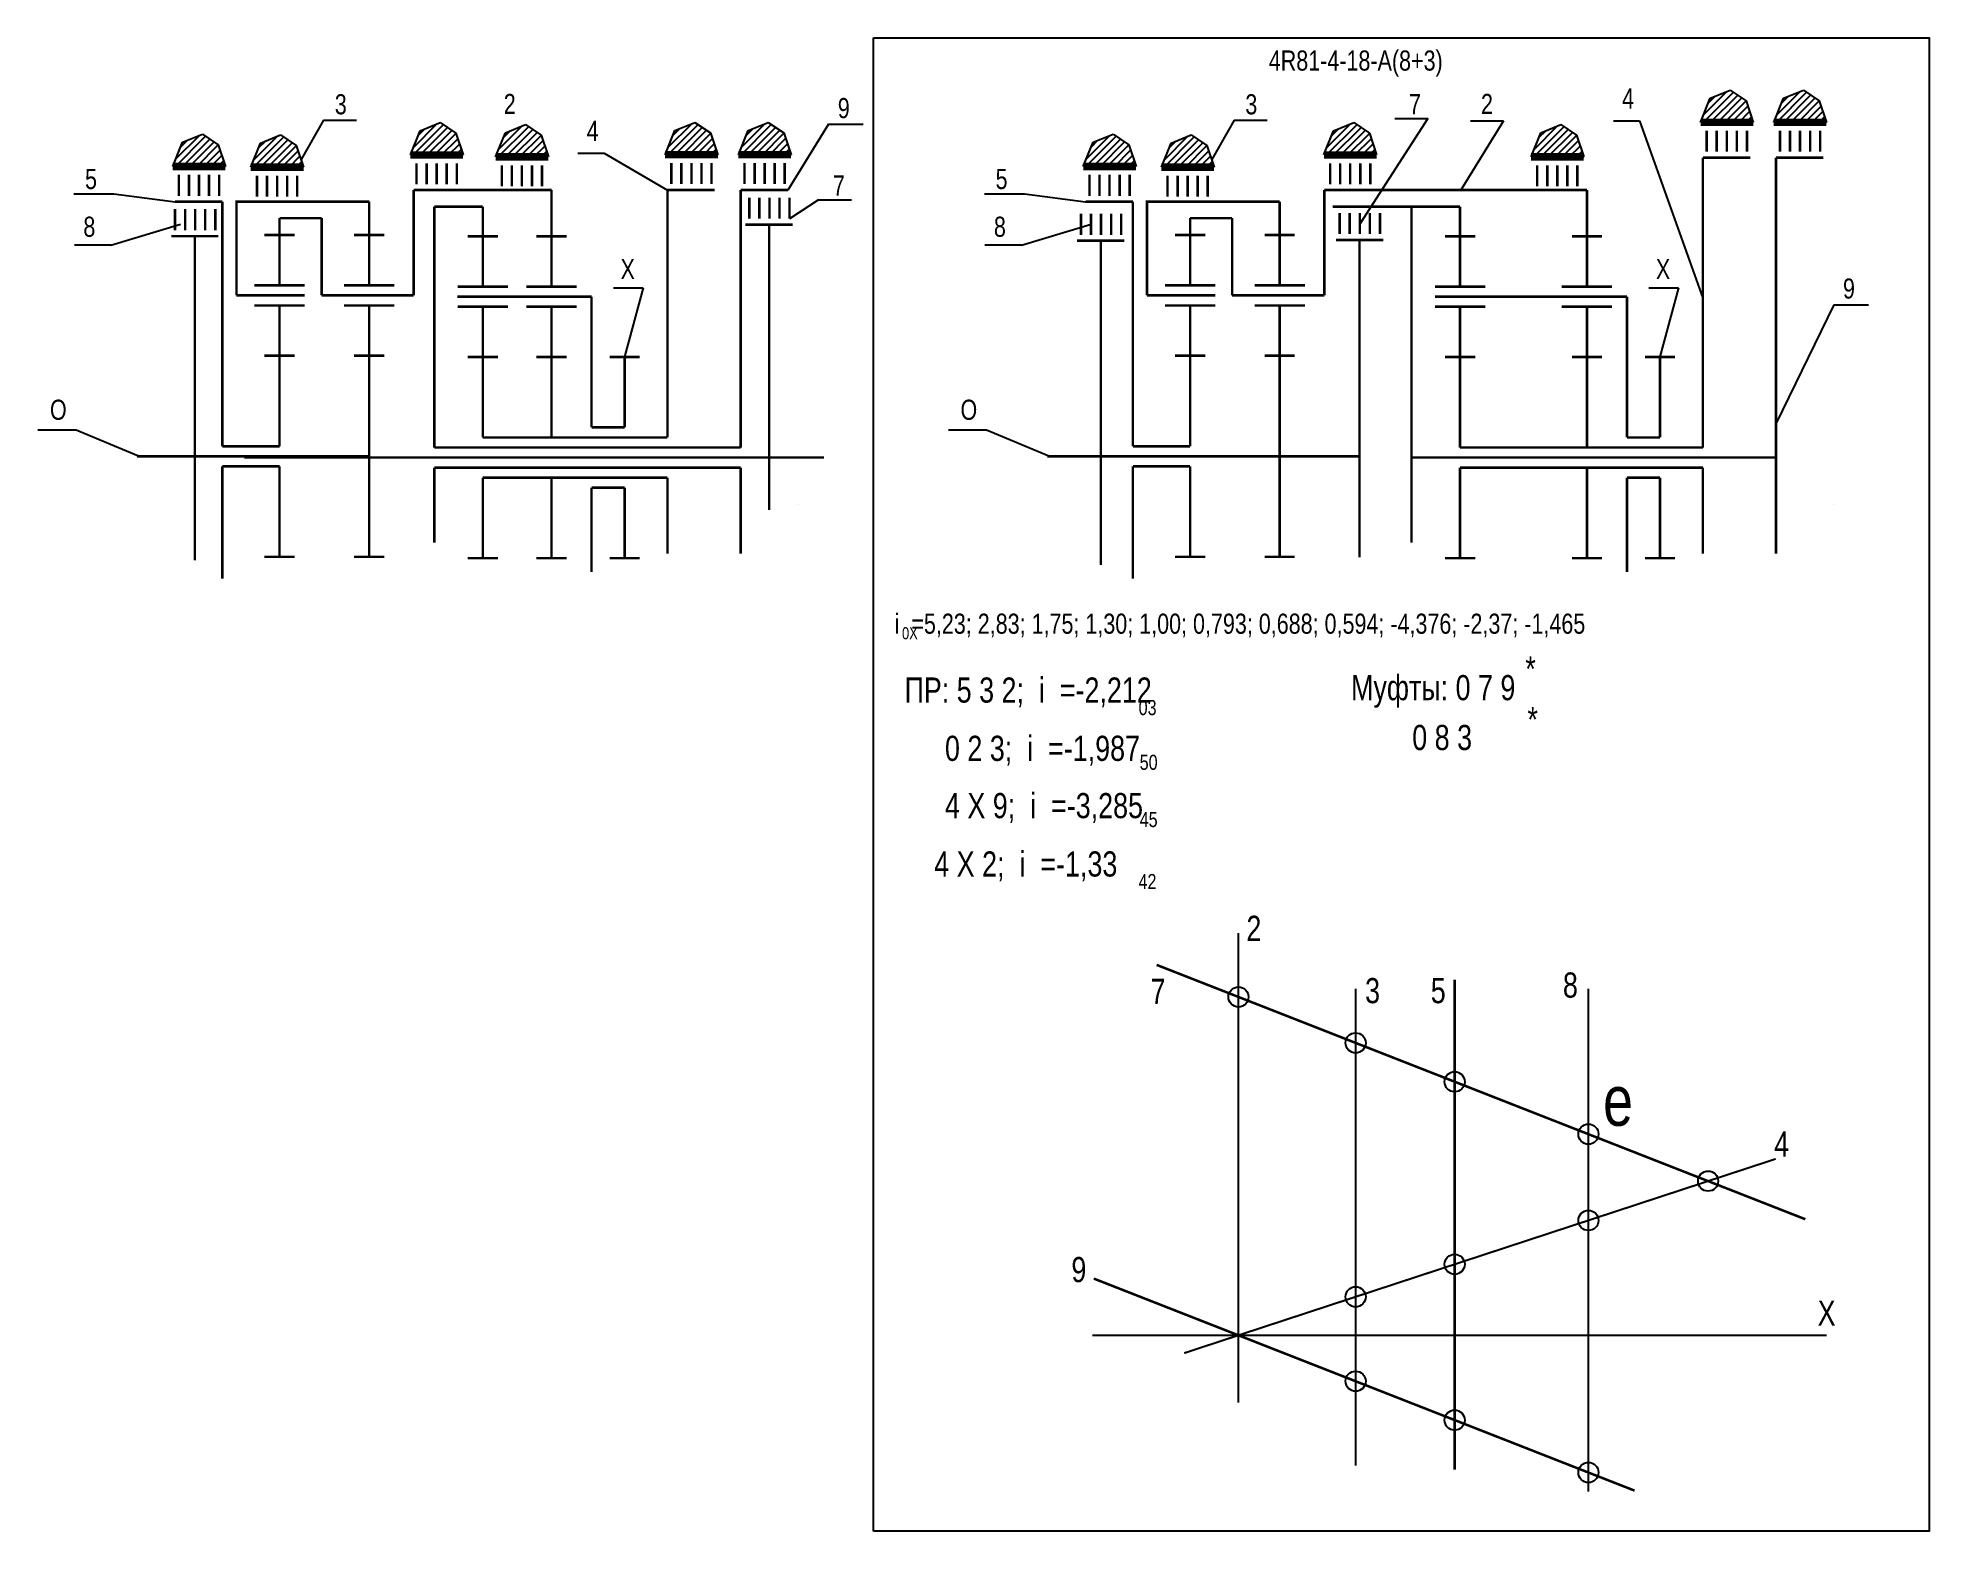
# Model space of a CAD drawing. Extents: x -519 to -142, y 153 to 450.
import ezdxf

# ---------------------------------------------------------------- set-up
doc = ezdxf.new("R2010")
doc.units = 0
doc.header["$LTSCALE"] = 15
doc.layers.get('0').update_dxf_attribs({"linetype": 'CONTINUOUS'})
doc.layers.add('DIM', color=92, linetype='CONTINUOUS')
doc.layers.add('MAIN', color=5, linetype='CONTINUOUS')
doc.styles.add('AMK', font='amk.shx', dxfattribs={"width": 0.8})

msp = doc.modelspace()

# ---------------------------------------------------------------- hatches: boundary and pattern name
at = {"layer": 'DIM'}
h = msp.add_hatch(dxfattribs=at)
h.set_pattern_fill('_USER', color=0, angle=45, style=0, pattern_type=0)
h.set_pattern_definition([(45, (64.3209, 7.3508), (-0.7071068, 0.7071068), [])])
h.paths.add_polyline_path([(-185.97, 437.87), (-187.92, 433.05), (-177.42, 433.05), (-178.87, 437.37), (-181.99, 439.49)])
h = msp.add_hatch(dxfattribs=at)
h.set_pattern_fill('_USER', color=0, angle=45, style=0, pattern_type=0)
h.set_pattern_definition([(45, (78.8832, 7.3508), (-0.7071068, 0.7071068), [])])
h.paths.add_polyline_path([(-171.41, 437.87), (-173.36, 433.05), (-162.86, 433.05), (-164.31, 437.37), (-167.42, 439.49)])
h = msp.add_hatch(dxfattribs=at)
h.set_pattern_fill('_USER', color=0, angle=45, style=0, pattern_type=0)
h.set_pattern_definition([(45, (-192.3384, 0.8762), (-0.7071068, 0.7071068), [])])
h.paths.add_polyline_path([(-442.63, 431.39), (-444.58, 426.57), (-434.08, 426.57), (-435.53, 430.9), (-438.65, 433.01)])
h = msp.add_hatch(dxfattribs=at)
h.set_pattern_fill('_USER', color=0, angle=45, style=0, pattern_type=0)
h.set_pattern_definition([(45, (-141.655, 0.9169), (-0.7071068, 0.7071068), [])])
h.paths.add_polyline_path([(-391.95, 431.44), (-393.89, 426.62), (-383.4, 426.62), (-384.85, 430.94), (-387.96, 433.05)])
h = msp.add_hatch(dxfattribs=at)
h.set_pattern_fill('_USER', color=0, angle=45, style=0, pattern_type=0)
h.set_pattern_definition([(45, (-127.0928, 0.9169), (-0.7071068, 0.7071068), [])])
h.paths.add_polyline_path([(-377.39, 431.44), (-379.33, 426.62), (-368.84, 426.62), (-370.29, 430.94), (-373.4, 433.05)])
h = msp.add_hatch(dxfattribs=at)
h.set_pattern_fill('_USER', color=0, angle=45, style=0, pattern_type=0)
h.set_pattern_definition([(45, (-10.6031, 0.8762), (-0.7071068, 0.7071068), [])])
h.paths.add_polyline_path([(-260.9, 431.39), (-262.84, 426.57), (-252.35, 426.57), (-253.8, 430.9), (-256.91, 433.01)])
h = msp.add_hatch(dxfattribs=at)
h.set_pattern_fill('_USER', color=0, angle=45, style=0, pattern_type=0)
h.set_pattern_definition([(45, (-239.6187, -1.4102), (-0.7071068, 0.7071068), [])])
h.paths.add_polyline_path([(-489.91, 429.11), (-491.86, 424.29), (-481.36, 424.29), (-482.81, 428.61), (-485.93, 430.73)])
h = msp.add_hatch(dxfattribs=at)
h.set_pattern_fill('_USER', color=0, angle=45, style=0, pattern_type=0)
h.set_pattern_definition([(45, (-224.0799, -1.5655), (-0.7071068, 0.7071068), [])])
h.paths.add_polyline_path([(-474.38, 428.95), (-476.32, 424.13), (-465.82, 424.13), (-467.27, 428.46), (-470.39, 430.57)])
h = msp.add_hatch(dxfattribs=at)
h.set_pattern_fill('_USER', color=0, angle=45, style=0, pattern_type=0)
h.set_pattern_definition([(45, (-175.3792, 0.4767), (-0.7071068, 0.7071068), [])])
h.paths.add_polyline_path([(-425.67, 431), (-427.62, 426.18), (-417.12, 426.18), (-418.57, 430.5), (-421.69, 432.61)])
h = msp.add_hatch(dxfattribs=at)
h.set_pattern_fill('_USER', color=0, angle=45, style=0, pattern_type=0)
h.set_pattern_definition([(45, (-58.4769, -1.4102), (-0.7071068, 0.7071068), [])])
h.paths.add_polyline_path([(-308.77, 429.11), (-310.72, 424.29), (-300.22, 424.29), (-301.67, 428.61), (-304.78, 430.73)])
h = msp.add_hatch(dxfattribs=at)
h.set_pattern_fill('_USER', color=0, angle=45, style=0, pattern_type=0)
h.set_pattern_definition([(45, (-42.9382, -1.5655), (-0.7071068, 0.7071068), [])])
h.paths.add_polyline_path([(-293.23, 428.95), (-295.18, 424.13), (-284.68, 424.13), (-286.13, 428.46), (-289.25, 430.57)])
h = msp.add_hatch(dxfattribs=at)
h.set_pattern_fill('_USER', color=0, angle=45, style=0, pattern_type=0)
h.set_pattern_definition([(45, (30.5967, 0.4767), (-0.7071068, 0.7071068), [])])
h.paths.add_polyline_path([(-219.7, 431), (-221.64, 426.18), (-211.15, 426.18), (-212.6, 430.5), (-215.71, 432.61)])

# ---------------------------------------------------------------- linework, layer by layer
at = {"const_width": 0.4}
for points in [[(-279.84, 271.84), (-279.84, 178.43)], [(-256.53, 260.74), (-256.53, 165.87)], [(-210.22, 260.74), (-210.22, 160.71)], [(-290.64, 188.28), (-172.97, 226.9)]]:
    msp.add_lwpolyline(points, dxfattribs=at)
at = {"layer": 'DIM', "color": 0}
for p, q in [((-187.92, 433.05), (-185.97, 437.87)), ((-185.97, 437.87), (-181.99, 439.49)), ((-181.99, 439.49), (-178.87, 437.37)), ((-178.87, 437.37), (-177.42, 433.05)), ((-173.36, 433.05), (-171.41, 437.87)), ((-171.41, 437.87), (-167.42, 439.49)), ((-167.42, 439.49), (-164.31, 437.37)), ((-164.31, 437.37), (-162.86, 433.05)), ((-461.86, 433.51), (-466.31, 425.67)), ((-461.86, 433.51), (-455.29, 433.51)), ((-442.63, 431.39), (-438.65, 433.01)), ((-438.65, 433.01), (-435.53, 430.9)), ((-391.95, 431.44), (-387.96, 433.05)), ((-387.96, 433.05), (-384.85, 430.94)), ((-377.39, 431.44), (-373.4, 433.05)), ((-373.4, 433.05), (-370.29, 430.94)), ((-280.72, 433.51), (-285.17, 425.67)), ((-280.72, 433.51), (-274.15, 433.51)), ((-260.9, 431.39), (-256.91, 433.01)), ((-256.91, 433.01), (-253.8, 430.9)), ((-242.17, 433.8), (-255.6, 412.94)), ((-248.74, 433.8), (-242.17, 433.8)), ((-227.12, 433.34), (-235.75, 419.35)), ((-233.69, 433.34), (-227.12, 433.34)), ((-205.26, 433.39), (-200.08, 433.39)), ((-200.08, 433.39), (-187.45, 398.08)), ((-186.67, 432.86), (-179.75, 432.86)), ((-172.1, 432.86), (-165.19, 432.86)), ((-491.86, 424.29), (-489.91, 429.11)), ((-489.91, 429.11), (-485.93, 430.73)), ((-485.93, 430.73), (-482.81, 428.61)), ((-476.32, 424.13), (-474.38, 428.95)), ((-474.38, 428.95), (-470.39, 430.57)), ((-470.39, 430.57), (-467.27, 428.46)), ((-444.58, 426.57), (-442.63, 431.39)), ((-435.53, 430.9), (-434.08, 426.57)), ((-427.62, 426.18), (-425.67, 431)), ((-425.67, 431), (-421.69, 432.61)), ((-421.69, 432.61), (-418.57, 430.5)), ((-418.57, 430.5), (-417.12, 426.18)), ((-393.89, 426.62), (-391.95, 431.44)), ((-384.85, 430.94), (-383.4, 426.62)), ((-379.33, 426.62), (-377.39, 431.44)), ((-370.29, 430.94), (-368.84, 426.62)), ((-361.39, 432.68), (-369.46, 419.6)), ((-361.39, 432.68), (-354.48, 432.68)), ((-310.72, 424.29), (-308.77, 429.11)), ((-308.77, 429.11), (-304.78, 430.73)), ((-304.78, 430.73), (-301.67, 428.61)), ((-295.18, 424.13), (-293.23, 428.95)), ((-293.23, 428.95), (-289.25, 430.57)), ((-289.25, 430.57), (-286.13, 428.46)), ((-262.84, 426.57), (-260.9, 431.39)), ((-253.8, 430.9), (-252.35, 426.57)), ((-221.64, 426.18), (-219.7, 431)), ((-219.7, 431), (-215.71, 432.61)), ((-215.71, 432.61), (-212.6, 430.5)), ((-212.6, 430.5), (-211.15, 426.18)), ((-482.81, 428.61), (-481.36, 424.29)), ((-467.27, 428.46), (-465.82, 424.13)), ((-443.33, 426.39), (-436.41, 426.39)), ((-426.37, 425.99), (-419.45, 425.99)), ((-411.24, 426.96), (-406.05, 426.96)), ((-406.05, 426.96), (-393.43, 419.6)), ((-392.64, 426.43), (-385.73, 426.43)), ((-378.08, 426.43), (-371.17, 426.43)), ((-301.67, 428.61), (-300.22, 424.29)), ((-286.13, 428.46), (-284.68, 424.13)), ((-261.59, 426.39), (-254.68, 426.39)), ((-220.39, 425.99), (-213.48, 425.99)), ((-511.52, 418.82), (-503.57, 418.82)), ((-503.57, 418.82), (-491.39, 417.27)), ((-330.38, 418.82), (-322.43, 418.82)), ((-322.43, 418.82), (-310.25, 417.27)), ((-363.37, 417.62), (-369.14, 413.87)), ((-363.37, 417.62), (-356.8, 417.62)), ((-504.15, 408.61), (-490.31, 412.8)), ((-323.01, 408.61), (-309.17, 412.8)), ((-504.15, 408.61), (-511.41, 408.61)), ((-323.01, 408.61), (-330.27, 408.61)), ((-404.16, 400.14), (-398.25, 400.14)), ((-398.25, 400.14), (-401.96, 386.39)), ((-198.18, 400.14), (-192.27, 400.14)), ((-192.27, 400.14), (-195.99, 386.39)), ((-161.43, 396.79), (-172.89, 373.22)), ((-161.43, 396.79), (-154.51, 396.79)), ((-511.09, 371.82), (-518.69, 371.82)), ((-498.69, 366.64), (-511.09, 371.82)), ((-329.94, 371.82), (-337.55, 371.82)), ((-317.54, 366.64), (-329.94, 371.82)), ((-367.4, 357.13), (-367.4, 357.13)), ((-161.43, 357.13), (-161.43, 357.13))]:
    msp.add_line(p, q, dxfattribs=at)
for points, const_width in [([(-187.45, 368.39), (-187.45, 426.03)], 0.5), ([(-172.89, 366.39), (-172.89, 426.03)], 0.5), ([(-443.91, 419.6), (-443.91, 398.64)], 0.5), ([(-443.91, 419.6), (-416.49, 419.6)], 0.5), ([(-393.43, 370.39), (-393.43, 419.6)], 0.5), ([(-378.87, 368.39), (-378.87, 419.6)], 0.5), ([(-262.77, 419.6), (-262.77, 398.64)], 0.5), ([(-262.77, 419.6), (-257.77, 419.6)], 0.5), ([(-257.77, 419.6), (-210.51, 419.6)], 0.5), ([(-481.98, 417.27), (-481.98, 368.64)], 0.5), ([(-479.18, 398.64), (-479.18, 417.28), (-452.77, 417.28)], 0.5), ([(-470.6, 414.01), (-462.24, 414.01)], 0.5), ([(-462.24, 398.64), (-462.24, 414.01)], 0.5), ([(-430.17, 416.3), (-439.82, 416.3)], 0.5), ([(-439.82, 416.3), (-439.82, 368.39)], 0.5), ([(-300.84, 417.27), (-300.84, 368.64)], 0.5), ([(-298.04, 398.64), (-298.04, 417.28), (-271.63, 417.28)], 0.5), ([(-289.46, 414.01), (-281.1, 414.01)], 0.5), ([(-281.1, 398.64), (-281.1, 414.01)], 0.5), ([(-235.75, 416.3), (-261.07, 416.3)], 0.5), ([(-245.41, 416.3), (-245.41, 349.47)], 0.5), ([(-487.46, 345.95), (-487.46, 410.43)], 0.5), ([(-373.2, 412.7), (-373.2, 355.99)], 0.5), ([(-307.23, 345.03), (-307.23, 409.51)], 0.5), ([(-255.76, 409.66), (-255.76, 346.52)], 0.5), ([(-425.17, 398.39), (-424.92, 398.39)], 0.5), ([(-408.54, 398.39), (-408.54, 372.39)], 0.5), ([(-230.75, 398.39), (-230.51, 398.39)], 0.5), ([(-202.56, 398.39), (-202.56, 370.39)], 0.5), ([(-408.54, 372.39), (-401.96, 372.39)], 0.5), ([(-481.98, 368.64), (-470.6, 368.64)], 0.5), ([(-430.17, 370.39), (-393.43, 370.39)], 0.5), ([(-300.84, 368.64), (-289.46, 368.64)], 0.5), ([(-202.56, 370.39), (-195.99, 370.39)], 0.5), ([(-498.99, 366.64), (-452.77, 366.64)], 0.5), ([(-477.61, 366.39), (-399.28, 366.39)], 0.5), ([(-441.73, 366.39), (-362.3, 366.39)], 0.5), ([(-439.82, 368.39), (-416.49, 368.39)], 0.5), ([(-416.49, 368.39), (-378.87, 368.39)], 0.5), ([(-317.85, 366.64), (-271.63, 366.64)], 0.5), ([(-271.63, 366.64), (-255.76, 366.64)], 0.5), ([(-245.41, 366.39), (-193.3, 366.39)], 0.5), ([(-235.75, 368.39), (-210.51, 368.39)], 0.5), ([(-235.75, 366.39), (-172.89, 366.39)], 0.5), ([(-210.51, 368.39), (-187.45, 368.39)], 0.5), ([(-172.89, 347.26), (-172.89, 366.39)], 0.5), ([(-481.98, 364.64), (-470.6, 364.64)], 0.5), ([(-481.98, 364.64), (-481.98, 342.31)], 0.5), ([(-439.82, 364.39), (-416.49, 364.39)], 0.5), ([(-439.82, 364.39), (-439.82, 349.47)], 0.5), ([(-430.17, 362.39), (-393.43, 362.39)], 0.5), ([(-416.49, 364.39), (-378.87, 364.39)], 0.5), ([(-393.43, 347.26), (-393.43, 362.39)], 0.5), ([(-378.87, 347.26), (-378.87, 364.39)], 0.5), ([(-300.84, 364.64), (-289.46, 364.64)], 0.5), ([(-300.84, 364.64), (-300.84, 342.31)], 0.5), ([(-235.75, 364.39), (-210.51, 364.39)], 0.5), ([(-210.51, 364.39), (-187.45, 364.39)], 0.5), ([(-202.56, 362.39), (-202.56, 343.61)], 0.5), ([(-202.56, 362.39), (-195.99, 362.39)], 0.5), ([(-187.45, 347.26), (-187.45, 364.39)], 0.5), ([(-408.54, 360.39), (-408.54, 343.61)], 0.5), ([(-408.54, 360.39), (-401.96, 360.39)], 0.5), ([(-167.06, 214.9), (-296.11, 265.49)], 0.5), ([(-236.83, 262.55), (-236.83, 165.08)], 0.5), ([(-201.04, 160.93), (-308.62, 203.1)], 0.5), ([(-308.9, 191.82), (-162.8, 191.82)], 0.4)]:
    msp.add_lwpolyline(points, dxfattribs=dict(at, const_width=const_width))
for centre in [(-279.84, 259.11), (-256.53, 249.97), (-236.83, 242.25), (-210.22, 231.82), (-186.41, 222.49), (-210.22, 214.67), (-236.83, 205.94), (-256.53, 199.47), (-256.53, 182.68), (-236.83, 174.96), (-210.22, 164.53)]:
    msp.add_circle(centre, 2, dxfattribs=at)
at = {"layer": 'MAIN'}
for points in [[(-352.43, 152.87), (-352.43, 449.87)], [(-352.43, 449.87), (-142.43, 449.87), (-142.43, 152.87), (-352.43, 152.87)]]:
    msp.add_lwpolyline(points, dxfattribs=at)
at = {"layer": 'MAIN', "color": 0}
for points, const_width in [([(-187.92, 433.05), (-177.42, 433.05)], 1.5), ([(-173.36, 433.05), (-162.86, 433.05)], 1.5), ([(-178.69, 431.4), (-178.69, 427.2)], 0.5), ([(-164.12, 431.4), (-164.12, 427.2)], 0.5), ([(-444.58, 426.57), (-434.08, 426.57)], 1.5), ([(-435.35, 424.92), (-435.35, 420.73)], 0.5), ([(-427.62, 426.18), (-417.12, 426.18)], 1.5), ([(-393.89, 426.62), (-383.4, 426.62)], 1.5), ([(-384.66, 424.97), (-384.66, 420.77)], 0.5), ([(-379.33, 426.62), (-368.84, 426.62)], 1.5), ([(-370.1, 424.97), (-370.1, 420.77)], 0.5), ([(-262.84, 426.57), (-252.35, 426.57)], 1.5), ([(-253.61, 424.92), (-253.61, 420.73)], 0.5), ([(-221.64, 426.18), (-211.15, 426.18)], 1.5), ([(-187.45, 426.03), (-178.04, 426.03)], 0.5), ([(-172.89, 426.03), (-163.48, 426.03)], 0.5), ([(-491.86, 424.29), (-481.36, 424.29)], 1.5), ([(-482.63, 422.64), (-482.63, 418.44)], 0.5), ([(-476.32, 424.13), (-465.82, 424.13)], 1.5), ([(-467.09, 422.48), (-467.09, 418.28)], 0.5), ([(-418.39, 424.52), (-418.39, 420.33)], 0.5), ([(-310.72, 424.29), (-300.22, 424.29)], 1.5), ([(-301.48, 422.64), (-301.48, 418.44)], 0.5), ([(-295.18, 424.13), (-284.68, 424.13)], 1.5), ([(-285.95, 422.48), (-285.95, 418.28)], 0.5), ([(-212.41, 424.52), (-212.41, 420.33)], 0.5), ([(-416.49, 400.39), (-416.49, 419.6)], 0.5), ([(-393.43, 419.6), (-384.02, 419.6)], 0.5), ([(-378.87, 419.6), (-369.46, 419.6)], 0.5), ([(-369.14, 418.07), (-369.14, 413.87)], 0.5), ([(-210.51, 400.39), (-210.51, 419.6)], 0.5), ([(-491.39, 417.27), (-481.98, 417.27)], 0.5), ([(-483.39, 415.8), (-483.39, 411.6)], 0.5), ([(-470.6, 410.64), (-470.6, 414.01)], 0.5), ([(-452.77, 410.64), (-452.77, 417.28)], 0.5), ([(-430.17, 410.39), (-430.17, 416.3)], 0.5), ([(-310.25, 417.27), (-300.84, 417.27)], 0.5), ([(-303.17, 414.88), (-303.17, 410.68)], 0.5), ([(-289.46, 410.64), (-289.46, 414.01)], 0.5), ([(-271.63, 410.64), (-271.63, 417.28)], 0.5), ([(-251.7, 415.03), (-251.7, 410.83)], 0.5), ([(-235.75, 410.39), (-235.75, 416.3)], 0.5), ([(-492.16, 410.43), (-482.75, 410.43)], 0.5), ([(-470.6, 410.64), (-473.6, 410.64)], 0.5), ([(-470.6, 400.64), (-470.6, 410.64)], 0.5), ([(-470.6, 410.64), (-467.6, 410.64)], 0.5), ([(-452.77, 410.64), (-455.77, 410.64)], 0.5), ([(-452.77, 400.64), (-452.77, 410.64)], 0.5), ([(-452.77, 410.64), (-449.77, 410.64)], 0.5), ([(-430.17, 410.39), (-433.17, 410.39)], 0.5), ([(-430.17, 400.39), (-430.17, 410.39)], 0.5), ([(-430.17, 410.39), (-427.17, 410.39)], 0.5), ([(-416.49, 410.39), (-419.49, 410.39)], 0.5), ([(-416.49, 410.39), (-413.49, 410.39)], 0.5), ([(-377.91, 412.7), (-368.5, 412.7)], 0.5), ([(-289.46, 410.64), (-292.46, 410.64)], 0.5), ([(-289.46, 400.64), (-289.46, 410.64)], 0.5), ([(-289.46, 410.64), (-286.46, 410.64)], 0.5), ([(-271.63, 410.64), (-274.63, 410.64)], 0.5), ([(-271.63, 400.64), (-271.63, 410.64)], 0.5), ([(-271.63, 410.64), (-268.63, 410.64)], 0.5), ([(-235.75, 410.39), (-238.75, 410.39)], 0.5), ([(-235.75, 400.39), (-235.75, 410.39)], 0.5), ([(-235.75, 410.39), (-232.75, 410.39)], 0.5), ([(-210.51, 410.39), (-213.51, 410.39)], 0.5), ([(-210.51, 410.39), (-207.51, 410.39)], 0.5), ([(-311.94, 409.51), (-302.53, 409.51)], 0.5), ([(-260.46, 409.66), (-251.05, 409.66)], 0.5), ([(-465.6, 398.64), (-479.18, 398.64)], 0.5), ([(-443.91, 398.64), (-462.24, 398.64)], 0.5), ([(-284.46, 398.64), (-298.04, 398.64)], 0.5), ([(-262.77, 398.64), (-281.1, 398.64)], 0.5), ([(-470.6, 396.64), (-475.6, 396.64)], 0.5), ([(-470.6, 386.64), (-470.6, 396.64), (-465.6, 396.64)], 0.5), ([(-452.77, 396.64), (-457.77, 396.64)], 0.5), ([(-452.77, 386.64), (-452.77, 396.64), (-447.77, 396.64)], 0.5), ([(-408.54, 398.39), (-435.21, 398.39)], 0.5), ([(-430.17, 396.39), (-435.17, 396.39)], 0.5), ([(-430.17, 386.39), (-430.17, 396.39), (-425.17, 396.39)], 0.5), ([(-416.49, 396.39), (-421.49, 396.39)], 0.5), ([(-416.49, 386.39), (-416.49, 396.39), (-411.49, 396.39)], 0.5), ([(-289.46, 396.64), (-294.46, 396.64)], 0.5), ([(-289.46, 386.64), (-289.46, 396.64), (-284.46, 396.64)], 0.5), ([(-271.63, 396.64), (-276.63, 396.64)], 0.5), ([(-271.63, 386.64), (-271.63, 396.64), (-266.63, 396.64)], 0.5), ([(-202.56, 398.39), (-240.75, 398.39)], 0.5), ([(-235.75, 396.39), (-240.75, 396.39)], 0.5), ([(-235.75, 386.39), (-235.75, 396.39), (-230.75, 396.39)], 0.5), ([(-210.51, 396.39), (-215.51, 396.39)], 0.5), ([(-210.51, 386.39), (-210.51, 396.39), (-205.51, 396.39)], 0.5), ([(-470.6, 386.64), (-473.6, 386.64)], 0.5), ([(-470.6, 368.64), (-470.6, 386.64)], 0.5), ([(-470.6, 386.64), (-467.6, 386.64)], 0.5), ([(-452.77, 386.64), (-455.77, 386.64)], 0.5), ([(-452.77, 366.64), (-452.77, 386.64)], 0.5), ([(-452.77, 386.64), (-449.77, 386.64)], 0.5), ([(-430.17, 386.39), (-433.17, 386.39)], 0.5), ([(-430.17, 370.39), (-430.17, 386.39)], 0.5), ([(-430.17, 386.39), (-427.17, 386.39)], 0.5), ([(-416.49, 386.39), (-419.49, 386.39)], 0.5), ([(-416.49, 370.39), (-416.49, 386.39)], 0.5), ([(-416.49, 386.39), (-413.49, 386.39)], 0.5), ([(-401.96, 386.39), (-404.96, 386.39)], 0.5), ([(-401.96, 372.39), (-401.96, 386.39)], 0.5), ([(-401.96, 386.39), (-398.96, 386.39)], 0.5), ([(-289.46, 386.64), (-292.46, 386.64)], 0.5), ([(-289.46, 368.64), (-289.46, 386.64)], 0.5), ([(-289.46, 386.64), (-286.46, 386.64)], 0.5), ([(-271.63, 386.64), (-274.63, 386.64)], 0.5), ([(-271.63, 366.64), (-271.63, 386.64)], 0.5), ([(-271.63, 386.64), (-268.63, 386.64)], 0.5), ([(-235.75, 386.39), (-238.75, 386.39)], 0.5), ([(-235.75, 368.39), (-235.75, 386.39)], 0.5), ([(-235.75, 386.39), (-232.75, 386.39)], 0.5), ([(-210.51, 386.39), (-213.51, 386.39)], 0.5), ([(-210.51, 368.39), (-210.51, 386.39)], 0.5), ([(-210.51, 386.39), (-207.51, 386.39)], 0.5), ([(-195.99, 386.39), (-198.99, 386.39)], 0.5), ([(-195.99, 370.39), (-195.99, 386.39)], 0.5), ([(-195.99, 386.39), (-192.99, 386.39)], 0.5), ([(-452.77, 366.64), (-452.77, 346.64)], 0.5), ([(-271.63, 366.64), (-271.63, 346.64)], 0.5), ([(-470.6, 364.64), (-470.6, 346.64)], 0.5), ([(-430.17, 362.39), (-430.17, 346.39)], 0.5), ([(-416.49, 362.39), (-416.49, 346.39)], 0.5), ([(-289.46, 364.64), (-289.46, 346.64)], 0.5), ([(-235.75, 364.39), (-235.75, 346.39)], 0.5), ([(-210.51, 364.39), (-210.51, 346.39)], 0.5), ([(-195.99, 362.39), (-195.99, 346.39)], 0.5), ([(-401.96, 360.39), (-401.96, 346.39)], 0.5), ([(-470.6, 346.64), (-473.6, 346.64)], 0.5), ([(-470.6, 346.64), (-467.6, 346.64)], 0.5), ([(-452.77, 346.64), (-455.77, 346.64)], 0.5), ([(-452.77, 346.64), (-449.77, 346.64)], 0.5), ([(-430.17, 346.39), (-433.17, 346.39)], 0.5), ([(-430.17, 346.39), (-427.17, 346.39)], 0.5), ([(-416.49, 346.39), (-419.49, 346.39)], 0.5), ([(-416.49, 346.39), (-413.49, 346.39)], 0.5), ([(-401.96, 346.39), (-404.96, 346.39)], 0.5), ([(-401.96, 346.39), (-398.96, 346.39)], 0.5), ([(-289.46, 346.64), (-292.46, 346.64)], 0.5), ([(-289.46, 346.64), (-286.46, 346.64)], 0.5), ([(-271.63, 346.64), (-274.63, 346.64)], 0.5), ([(-271.63, 346.64), (-268.63, 346.64)], 0.5), ([(-235.75, 346.39), (-238.75, 346.39)], 0.5), ([(-235.75, 346.39), (-232.75, 346.39)], 0.5), ([(-210.51, 346.39), (-213.51, 346.39)], 0.5), ([(-210.51, 346.39), (-207.51, 346.39)], 0.5), ([(-195.99, 346.39), (-198.99, 346.39)], 0.5), ([(-195.99, 346.39), (-192.99, 346.39)], 0.5)]:
    msp.add_lwpolyline(points, dxfattribs=dict(at, const_width=const_width))
for points in [[(-186.69, 431.4, 0.5, 0.5, 0), (-186.69, 427.2, 0.5, 0.5, 0)], [(-184.69, 431.4, 0.5, 0.5, 0), (-184.69, 427.2, 0.5, 0.5, 0)], [(-182.69, 431.4, 0.5, 0.5, 0), (-182.69, 427.2, 0.5, 0.5, 0)], [(-180.69, 431.4, 0.5, 0.5, 0), (-180.69, 427.2, 0.5, 0.5, 0)], [(-172.12, 431.4, 0.5, 0.5, 0), (-172.12, 427.2, 0.5, 0.5, 0)], [(-170.12, 431.4, 0.5, 0.5, 0), (-170.12, 427.2, 0.5, 0.5, 0)], [(-168.12, 431.4, 0.5, 0.5, 0), (-168.12, 427.2, 0.5, 0.5, 0)], [(-166.12, 431.4, 0.5, 0.5, 0), (-166.12, 427.2, 0.5, 0.5, 0)], [(-443.35, 424.92, 0.5, 0.5, 0), (-443.35, 420.73, 0.5, 0.5, 0)], [(-441.35, 424.92, 0.5, 0.5, 0), (-441.35, 420.73, 0.5, 0.5, 0)], [(-439.35, 424.92, 0.5, 0.5, 0), (-439.35, 420.73, 0.5, 0.5, 0)], [(-437.35, 424.92, 0.5, 0.5, 0), (-437.35, 420.73, 0.5, 0.5, 0)], [(-392.66, 424.97, 0.5, 0.5, 0), (-392.66, 420.77, 0.5, 0.5, 0)], [(-390.66, 424.97, 0.5, 0.5, 0), (-390.66, 420.77, 0.5, 0.5, 0)], [(-388.66, 424.97, 0.5, 0.5, 0), (-388.66, 420.77, 0.5, 0.5, 0)], [(-386.66, 424.97, 0.5, 0.5, 0), (-386.66, 420.77, 0.5, 0.5, 0)], [(-378.1, 424.97, 0.5, 0.5, 0), (-378.1, 420.77, 0.5, 0.5, 0)], [(-376.1, 424.97, 0.5, 0.5, 0), (-376.1, 420.77, 0.5, 0.5, 0)], [(-374.1, 424.97, 0.5, 0.5, 0), (-374.1, 420.77, 0.5, 0.5, 0)], [(-372.1, 424.97, 0.5, 0.5, 0), (-372.1, 420.77, 0.5, 0.5, 0)], [(-261.61, 424.92, 0.5, 0.5, 0), (-261.61, 420.73, 0.5, 0.5, 0)], [(-259.61, 424.92, 0.5, 0.5, 0), (-259.61, 420.73, 0.5, 0.5, 0)], [(-257.61, 424.92, 0.5, 0.5, 0), (-257.61, 420.73, 0.5, 0.5, 0)], [(-255.61, 424.92, 0.5, 0.5, 0), (-255.61, 420.73, 0.5, 0.5, 0)], [(-490.63, 422.64, 0.5, 0.5, 0), (-490.63, 418.44, 0.5, 0.5, 0)], [(-488.63, 422.64, 0.5, 0.5, 0), (-488.63, 418.44, 0.5, 0.5, 0)], [(-486.63, 422.64, 0.5, 0.5, 0), (-486.63, 418.44, 0.5, 0.5, 0)], [(-484.63, 422.64, 0.5, 0.5, 0), (-484.63, 418.44, 0.5, 0.5, 0)], [(-475.09, 422.48, 0.5, 0.5, 0), (-475.09, 418.28, 0.5, 0.5, 0)], [(-473.09, 422.48, 0.5, 0.5, 0), (-473.09, 418.28, 0.5, 0.5, 0)], [(-471.09, 422.48, 0.5, 0.5, 0), (-471.09, 418.28, 0.5, 0.5, 0)], [(-469.09, 422.48, 0.5, 0.5, 0), (-469.09, 418.28, 0.5, 0.5, 0)], [(-426.39, 424.52, 0.5, 0.5, 0), (-426.39, 420.33, 0.5, 0.5, 0)], [(-424.39, 424.52, 0.5, 0.5, 0), (-424.39, 420.33, 0.5, 0.5, 0)], [(-422.39, 424.52, 0.5, 0.5, 0), (-422.39, 420.33, 0.5, 0.5, 0)], [(-420.39, 424.52, 0.5, 0.5, 0), (-420.39, 420.33, 0.5, 0.5, 0)], [(-309.48, 422.64, 0.5, 0.5, 0), (-309.48, 418.44, 0.5, 0.5, 0)], [(-307.48, 422.64, 0.5, 0.5, 0), (-307.48, 418.44, 0.5, 0.5, 0)], [(-305.48, 422.64, 0.5, 0.5, 0), (-305.48, 418.44, 0.5, 0.5, 0)], [(-303.48, 422.64, 0.5, 0.5, 0), (-303.48, 418.44, 0.5, 0.5, 0)], [(-293.95, 422.48, 0.5, 0.5, 0), (-293.95, 418.28, 0.5, 0.5, 0)], [(-291.95, 422.48, 0.5, 0.5, 0), (-291.95, 418.28, 0.5, 0.5, 0)], [(-289.95, 422.48, 0.5, 0.5, 0), (-289.95, 418.28, 0.5, 0.5, 0)], [(-287.95, 422.48, 0.5, 0.5, 0), (-287.95, 418.28, 0.5, 0.5, 0)], [(-220.41, 424.52, 0.5, 0.5, 0), (-220.41, 420.33, 0.5, 0.5, 0)], [(-218.41, 424.52, 0.5, 0.5, 0), (-218.41, 420.33, 0.5, 0.5, 0)], [(-216.41, 424.52, 0.5, 0.5, 0), (-216.41, 420.33, 0.5, 0.5, 0)], [(-214.41, 424.52, 0.5, 0.5, 0), (-214.41, 420.33, 0.5, 0.5, 0)], [(-377.14, 418.07, 0.5, 0.5, 0), (-377.14, 413.87, 0.5, 0.5, 0)], [(-375.14, 418.07, 0.5, 0.5, 0), (-375.14, 413.87, 0.5, 0.5, 0)], [(-373.14, 418.07, 0.5, 0.5, 0), (-373.14, 413.87, 0.5, 0.5, 0)], [(-371.14, 418.07, 0.5, 0.5, 0), (-371.14, 413.87, 0.5, 0.5, 0)], [(-491.39, 415.8, 0.5, 0.5, 0), (-491.39, 411.6, 0.5, 0.5, 0)], [(-489.39, 415.8, 0.5, 0.5, 0), (-489.39, 411.6, 0.5, 0.5, 0)], [(-487.39, 415.8, 0.5, 0.5, 0), (-487.39, 411.6, 0.5, 0.5, 0)], [(-485.39, 415.8, 0.5, 0.5, 0), (-485.39, 411.6, 0.5, 0.5, 0)], [(-311.17, 414.88, 0.5, 0.5, 0), (-311.17, 410.68, 0.5, 0.5, 0)], [(-309.17, 414.88, 0.5, 0.5, 0), (-309.17, 410.68, 0.5, 0.5, 0)], [(-307.17, 414.88, 0.5, 0.5, 0), (-307.17, 410.68, 0.5, 0.5, 0)], [(-305.17, 414.88, 0.5, 0.5, 0), (-305.17, 410.68, 0.5, 0.5, 0)], [(-259.7, 415.03, 0.5, 0.5, 0), (-259.7, 410.83, 0.5, 0.5, 0)], [(-257.7, 415.03, 0.5, 0.5, 0), (-257.7, 410.83, 0.5, 0.5, 0)], [(-255.7, 415.03, 0.5, 0.5, 0), (-255.7, 410.83, 0.5, 0.5, 0)], [(-253.7, 415.03, 0.5, 0.5, 0), (-253.7, 410.83, 0.5, 0.5, 0)], [(-465.6, 400.64, 0.5, 0.5, 0), (-475.6, 400.64, 0.5, 0.5, 0)], [(-447.77, 400.64, 0.5, 0.5, 0), (-457.77, 400.64, 0.5, 0.5, 0)], [(-425.17, 400.39, 0.5, 0.5, 0), (-435.17, 400.39, 0.5, 0.5, 0)], [(-411.49, 400.39, 0.5, 0.5, 0), (-421.49, 400.39, 0.5, 0.5, 0)], [(-284.46, 400.64, 0.5, 0.5, 0), (-294.46, 400.64, 0.5, 0.5, 0)], [(-266.63, 400.64, 0.5, 0.5, 0), (-276.63, 400.64, 0.5, 0.5, 0)], [(-230.75, 400.39, 0.5, 0.5, 0), (-240.75, 400.39, 0.5, 0.5, 0)], [(-205.51, 400.39, 0.5, 0.5, 0), (-215.51, 400.39, 0.5, 0.5, 0)]]:
    msp.add_lwpolyline(points, format="xyseb", dxfattribs=at)

# ---------------------------------------------------------------- texts
at = {"layer": 'DIM', "color": 0, "style": 'AMK', "width": 0.8}
for s, height, p in [('4R81-4-18-A(8+3)', 4, (-273.81, 443.35)), ('3', 4, (-459.61, 434.65)), ('2', 4, (-426, 434.72)), ('9', 4, (-359.55, 433.9)), ('3', 4, (-278.47, 434.65)), ('7', 4, (-245.91, 434.68)), ('2', 4, (-231.59, 434.72)), ('4', 4, (-203.53, 435.81)), ('4', 4, (-409.51, 429.37)), ('5', 4, (-509.3, 419.79)), ('7', 4, (-360.53, 418.49)), ('5', 4, (-328.16, 419.79)), ('8', 4, (-509.63, 410.3)), ('8', 4, (-328.49, 410.3)), ('X', 4, (-402.77, 401.87)), ('X', 4, (-196.8, 401.87)), ('9', 4, (-159.58, 398.01)), ('O', 4, (-516.28, 373.9)), ('O', 4, (-335.14, 373.9)), ('i  =5,23; 2,83; 1,75; 1,30; 1,00; 0,793; 0,688; 0,594; -4,376; -2,37; -1,465', 4, (-348.24, 331.35)), ('0X', 2.4, (-346.77, 330.25)), ('*', 5, (-222.78, 321.86)), (' ПР: 5 3 2;  i  =-2,212', 5, (-347.76, 317.65)), ('Муфты: 0 7 9', 5, (-257.44, 318.13)), ('03', 3, (-299.7, 315.16)), ('*', 5, (-222.35, 311.79)), ('       0 8 3', 5, (-255.67, 308.22)), ('    0 2 3;  i  =-1,987', 5, (-344.17, 306.06)), ('50', 3, (-299.49, 304.28)), ('    4 X 9;  i  =-3,285', 5, (-344.17, 294.67)), ('45', 3, (-299.49, 292.9)), ('     4 X 2;  i  =-1,33', 5, (-347.79, 283.06)), ('42', 3, (-299.73, 280.57)), ('2', 5, (-278.26, 270.26)), ('8', 5, (-215.29, 258.98)), ('7', 5, (-297.33, 257.72)), ('3', 5, (-254.65, 257.87)), ('5', 5, (-241.58, 257.87)), ('e', 10, (-207.3, 233.49)), ('4', 5, (-173.27, 227.37)), ('9', 5, (-313.07, 202.39)), ('X', 5, (-164.62, 193.74))]:
    msp.add_text(s, height=height, dxfattribs=at).set_placement(p)

doc.saveas('drawing.dxf')
